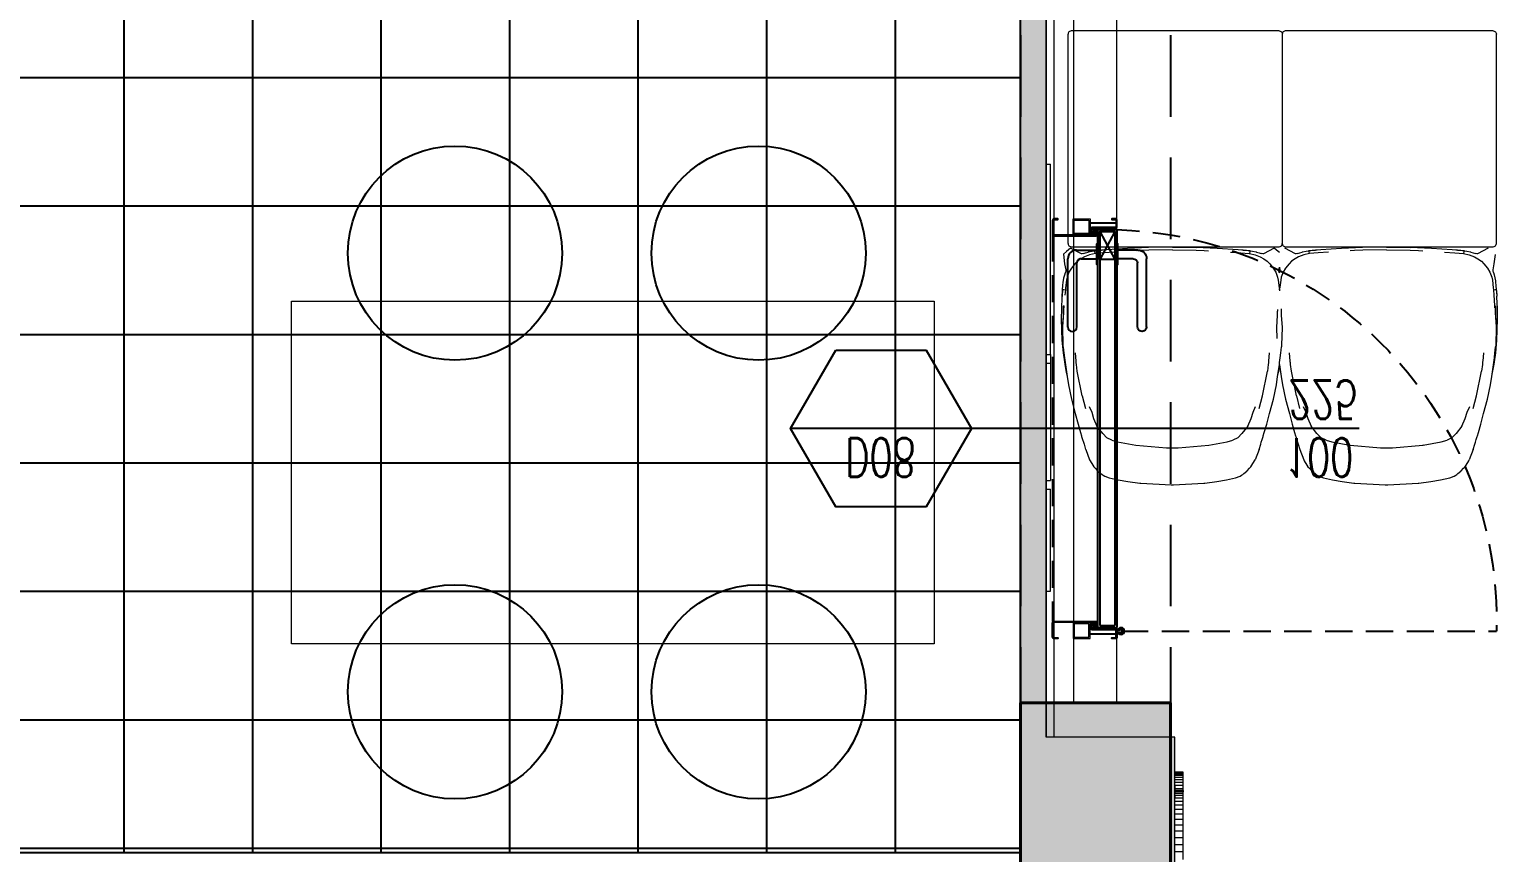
# Model space of a CAD drawing. Header units: millimetres. Extents: x 567392 to 582402, y 4512800 to 4518063.
# Drawn here: x 568558.5 to 568901.2, y 4513871.5 to 4514063.8 of the extents above; entities that cross this region are included whole.
import ezdxf
from ezdxf.enums import TextEntityAlignment as Align

# ---------------------------------------------------------------- set-up
doc = ezdxf.new("R2010")
doc.units = ezdxf.units.MM
doc.linetypes.add('DASHED2', pattern=[9.525, 6.35, -3.175])
for name, color, linetype, lineweight in [('1A_GOR_04', 163, 'Continuous', 9), ('A-olcu', 40, 'Continuous', 5), ('A-STEEL', 1, 'Continuous', 20), ('A-STRC-01', 2, 'Continuous', 40), ('a_8', 8, 'Continuous', 0), ('a_tefris', 1, 'Continuous', 0)]:
    doc.layers.add(name, color=color, linetype=linetype, lineweight=lineweight)
for name, color, linetype in [('A-DOGRAMA', 2, 'Continuous'), ('A-DOGRAMA-GOR', 1, 'Continuous'), ('A-ETİKET-KAPI', 1, 'Continuous'), ('A-INCE', 252, 'Continuous'), ('a_door_d', 1, 'DASHED2'), ('a_furn', 1, 'Continuous'), ('a_hatch_p1', 1, 'Continuous'), ('a_p1_d', 1, 'DASHED2'), ('P-KASASAC', 2, 'Continuous'), ('seramik', 251, 'Continuous')]:
    doc.layers.add(name, color=color, linetype=linetype)
doc.styles.add('RomanS', font='romans.shx', dxfattribs={"width": 0.6, "height": 16})
doc.linetypes.add('BATTING', pattern='A,0.00254,-2.54,[134,ltypeshp.shx,S=2.54,R=0,X=-2.54,Y=0],-5.08,[134,ltypeshp.shx,S=2.54,R=180,X=2.54,Y=0],-2.54', length=10.16254)

# ---------------------------------------------------------------- blocks, each defined once
blk = doc.blocks.new('A$C4A613EE6')
h = blk.add_hatch(color=256)
h.dxf.hatch_style = 1
h.paths.add_polyline_path([(2860, -4210), (12300, -4210), (12300, -3850), (12000, -3850), (12000, -3950), (7000, -3950), (7000, -3850), (6180, -3850), (6180, -4150), (2860, -4150)])
for p, q in [((4531.4, -3106.3), (4531.7, -3104.4)), ((4531.4, -3106.3), (4531.4, -3591.8)), ((4531.7, -3104.4), (4532.4, -3102.7)), ((4532.4, -3102.7), (4533.5, -3101.2)), ((4533.5, -3101.2), (4535, -3100.1)), ((4535, -3100.1), (4536.8, -3099.4)), ((4536.8, -3099.4), (4538.6, -3099.2)), ((5028, -3099.2), (4538.6, -3099.2)), ((5029.8, -3099.4), (5028, -3099.2)), ((5031.6, -3100.1), (5029.8, -3099.4)), ((5033.1, -3101.2), (5031.6, -3100.1)), ((5034.2, -3102.7), (5033.1, -3101.2)), ((5034.9, -3104.4), (5034.2, -3102.7)), ((5035.2, -3106.3), (5034.9, -3104.4)), ((5035.2, -3591.8), (5035.2, -3106.3)), ((5038.7, -3118), (5051.9, -3143.2)), ((5075.4, -3104.3), (5053.1, -3101.5)), ((5089.4, -3106.9), (5075.4, -3104.3)), ((5085, -3120), (5094.9, -3114.3)), ((5091.4, -3106.8), (5089.4, -3106.9)), ((5095.2, -3106), (5091.4, -3106.8)), ((5094.9, -3114.3), (5106.1, -3110.1)), ((5095.2, -3106), (5100.7, -3104.5)), ((5100.7, -3104.5), (5107.6, -3102.5)), ((5106.1, -3110.1), (5113, -3108.6)), ((5107.6, -3102.5), (5107.7, -3102.5)), ((5107.7, -3102.5), (5114.6, -3101.3)), ((5113, -3108.6), (5130.9, -3106.4)), ((5114.6, -3101.3), (5116.8, -3101.1)), ((5116.8, -3101.1), (5127.7, -3100.1)), ((5127.7, -3100.1), (5134.2, -3099.5)), ((5130.9, -3106.4), (5135.9, -3105.9)), ((5134.2, -3099.5), (5139.2, -3099.1)), ((5134.3, -3099.5), (5149.4, -3098.2)), ((5135.3, -3101.3), (5134.3, -3099.5)), ((5135.9, -3105.9), (5135.3, -3101.3)), ((5135.9, -3105.9), (5148.4, -3104.8)), ((5139.2, -3099.1), (5149.4, -3098.2)), ((5148.4, -3104.8), (5172.8, -3103.5)), ((5149.4, -3098.2), (5150.3, -3098.2)), ((5153, -3097.9), (5150.3, -3098.2)), ((5179.6, -3096.6), (5153, -3097.9)), ((5172.8, -3103.5), (5173.9, -3101.6)), ((5173.5, -3103.4), (5173.8, -3103.4)), ((5173.8, -3103.4), (5177.7, -3103.4)), ((5189.3, -3101.3), (5173.9, -3101.6)), ((5173.9, -3101.6), (5195, -3101.3)), ((5204.3, -3096.3), (5179.6, -3096.6)), ((5210.5, -3099.7), (5189.3, -3101.3)), ((5195, -3101.3), (5224.2, -3099.7)), ((5253.5, -3098), (5204.3, -3096.3)), ((5210.5, -3099.7), (5224.2, -3099.7)), ((5224.2, -3099.7), (5265.4, -3100.8)), ((5282.9, -3100.8), (5253.5, -3098)), ((5265.4, -3100.8), (5269.2, -3101.2)), ((5276.7, -3101.9), (5269.2, -3101.2)), ((5282.7, -3102.5), (5276.7, -3101.9)), ((5294.7, -3103.9), (5282.7, -3102.5)), ((5309.8, -3104.7), (5282.9, -3100.8)), ((5305.7, -3105.2), (5294.7, -3103.9)), ((5311.3, -3105.9), (5305.7, -3105.2)), ((5329, -3108), (5309.8, -3104.7)), ((5338.3, -3110), (5311.3, -3105.9)), ((5338.3, -3110), (5329, -3108)), ((5357.6, -3112.9), (5338.3, -3110)), ((5390.9, -3119.8), (5357.6, -3112.9)), ((5049.6, -3153.2), (5051.1, -3148.2)), ((5051.8, -3144.8), (5051.1, -3148.2)), ((5051.9, -3143.2), (5051.8, -3144.8)), ((5053.9, -3162.4), (5058.6, -3150.5)), ((5058.6, -3150.5), (5063.3, -3142.2)), ((5063.3, -3142.2), (5069.2, -3134.2)), ((5069.2, -3134.2), (5074.8, -3128.2)), ((5074.8, -3128.2), (5085, -3120)), ((5283.1, -3129.3), (5302.4, -3131)), ((5302.4, -3131), (5304.3, -3131.2)), ((5304.3, -3131.2), (5306.5, -3131.4)), ((5306.5, -3131.4), (5310, -3131.8)), ((5310, -3131.8), (5325.7, -3133.7)), ((5383.5, -3145.3), (5325.7, -3133.7)), ((5413.1, -3153), (5383.5, -3145.3)), ((5424.9, -3129.1), (5390.9, -3119.8)), ((5449.2, -3135.5), (5424.9, -3129.1)), ((5469, -3141.1), (5449.2, -3135.5)), ((5476.7, -3143.3), (5469, -3141.1)), ((5478, -3143.7), (5476.7, -3143.3)), ((5485.5, -3146.2), (5478, -3143.7)), ((5491.5, -3148.2), (5485.5, -3146.2)), ((5496, -3149.5), (5491.5, -3148.2)), ((5508.4, -3153.2), (5496, -3149.5)), ((5045, -3173.8), (5043.5, -3190.3)), ((5043.5, -3190.3), (5044.4, -3178.6)), ((5044.4, -3178.6), (5044.7, -3173.6)), ((5044.7, -3173.6), (5045.8, -3168.4)), ((5045, -3173.8), (5046.6, -3175)), ((5045.8, -3168.4), (5047.4, -3159.7)), ((5046.6, -3175), (5050.9, -3175.8)), ((5047.4, -3159.7), (5047.6, -3159.1)), ((5047.6, -3159.1), (5049.6, -3153.2)), ((5049.2, -3196.1), (5050.9, -3176)), ((5050.9, -3175.8), (5053.9, -3162.4)), ((5050.9, -3176), (5050.9, -3175.8)), ((5421.6, -3167.4), (5408.2, -3161.5)), ((5436.3, -3171.9), (5421.6, -3167.4)), ((5436.4, -3171.9), (5436.3, -3171.9)), ((5453.9, -3179.7), (5436.4, -3171.9)), ((5453.9, -3179.7), (5471.4, -3193.2)), ((5509, -3153.4), (5508.4, -3153.2)), ((5509, -3153.4), (5532.6, -3162.5)), ((5535.5, -3163.7), (5532.6, -3162.5)), ((5545.3, -3169.8), (5535.5, -3163.7)), ((5549, -3172.3), (5545.3, -3169.8)), ((5552.6, -3175.6), (5549, -3172.3)), ((5558.5, -3181), (5552.6, -3175.6)), ((5559.4, -3181.8), (5558.5, -3181)), ((5564.9, -3188.8), (5559.4, -3181.8)), ((5042.4, -3202.4), (5039.3, -3250.7)), ((5043.2, -3193.6), (5042.4, -3202.4)), ((5043.5, -3190.3), (5043.2, -3193.6)), ((5047.8, -3220), (5049.2, -3196.1)), ((5471.4, -3193.2), (5481.2, -3202.9)), ((5481.2, -3202.9), (5487.1, -3214.4)), ((5491, -3228), (5487.1, -3214.4)), ((5566.9, -3191.4), (5564.9, -3188.8)), ((5568.6, -3194), (5566.9, -3191.4)), ((5570.8, -3197.7), (5568.6, -3194)), ((5574.9, -3208.2), (5570.8, -3197.7)), ((5579.2, -3229.4), (5574.9, -3208.2)), ((5039.3, -3250.7), (5037.2, -3299.8)), ((5498.7, -3270.4), (5491, -3228)), ((5583.6, -3251.8), (5579.2, -3229.4)), ((5587.3, -3279.8), (5583.6, -3251.8)), ((5043.6, -3300.4), (5044.3, -3281.2)), ((5044.3, -3281.2), (5044.9, -3271.1)), ((5498.7, -3270.4), (5498.8, -3270.5)), ((5504.6, -3342), (5498.8, -3270.5)), ((5587.6, -3282.1), (5587.3, -3279.8)), ((5590.8, -3352.6), (5587.6, -3282.1)), ((5036.4, -3355.6), (5037.2, -3299.8)), ((5042.8, -3355.6), (5043.6, -3300.4)), ((5036.4, -3355.6), (5037.2, -3411.5)), ((5042.8, -3355.6), (5043.6, -3410.9)), ((5504.6, -3369.3), (5504.6, -3342)), ((5590.9, -3355.6), (5590.8, -3352.6)), ((5590.8, -3358.7), (5590.9, -3355.6)), ((5498.8, -3440.8), (5504.6, -3369.3)), ((5587.6, -3429.2), (5590.8, -3358.7)), ((5037.2, -3411.5), (5039.3, -3460.6)), ((5043.6, -3410.9), (5044.3, -3430)), ((5039.3, -3460.6), (5042.4, -3508.8)), ((5044.3, -3430), (5044.9, -3440.1)), ((5491, -3483.3), (5498.7, -3440.9)), ((5498.8, -3440.8), (5498.7, -3440.9)), ((5579.2, -3481.8), (5583.6, -3459.4)), ((5583.6, -3459.4), (5587.3, -3431.5)), ((5587.3, -3431.5), (5587.6, -3429.2)), ((5047.8, -3491.2), (5049.2, -3515.1)), ((5487.1, -3496.8), (5491, -3483.3)), ((5574.9, -3503), (5579.2, -3481.8)), ((5042.4, -3508.8), (5043.2, -3517.7)), ((5043.2, -3517.7), (5043.5, -3521)), ((5044.4, -3532.6), (5043.5, -3521)), ((5043.5, -3521), (5045, -3537.5)), ((5049.2, -3515.1), (5050.9, -3535.3)), ((5471.4, -3518.1), (5453.9, -3531.6)), ((5481.2, -3508.4), (5471.4, -3518.1)), ((5487.1, -3496.8), (5481.2, -3508.4)), ((5558.5, -3530.3), (5559.4, -3529.5)), ((5559.4, -3529.5), (5564.9, -3522.4)), ((5564.9, -3522.4), (5566.9, -3519.8)), ((5566.9, -3519.8), (5568.6, -3517.2)), ((5568.6, -3517.2), (5570.8, -3513.6)), ((5570.8, -3513.6), (5574.9, -3503)), ((5044.7, -3537.7), (5044.4, -3532.6)), ((5045.8, -3542.9), (5044.7, -3537.7)), ((5046.6, -3536.2), (5045, -3537.5)), ((5047.4, -3551.6), (5045.8, -3542.9)), ((5050.9, -3535.4), (5046.6, -3536.2)), ((5047.6, -3552.2), (5047.4, -3551.6)), ((5049.6, -3558.1), (5047.6, -3552.2)), ((5051.1, -3563), (5049.6, -3558.1)), ((5050.9, -3535.3), (5053.9, -3548.8)), ((5051.1, -3563), (5051.8, -3566.4)), ((5053.9, -3548.8), (5058.6, -3560.7)), ((5058.6, -3560.7), (5063.3, -3569)), ((5383.5, -3565.9), (5413.1, -3558.3)), ((5408.2, -3549.8), (5421.6, -3543.9)), ((5421.6, -3543.9), (5436.3, -3539.3)), ((5436.3, -3539.3), (5436.4, -3539.3)), ((5436.4, -3539.3), (5453.9, -3531.6)), ((5485.5, -3565.1), (5491.5, -3563.1)), ((5491.5, -3563.1), (5496, -3561.8)), ((5496, -3561.8), (5508.4, -3558.1)), ((5508.4, -3558.1), (5509, -3557.8)), ((5509, -3557.8), (5532.6, -3548.7)), ((5532.6, -3548.7), (5535.5, -3547.6)), ((5535.5, -3547.6), (5545.3, -3541.4)), ((5545.3, -3541.4), (5549, -3539)), ((5549, -3539), (5552.6, -3535.7)), ((5552.6, -3535.7), (5558.5, -3530.3)), ((4531.4, -3591.8), (4531.7, -3593.7)), ((4531.7, -3593.7), (4532.4, -3595.4)), ((4532.4, -3595.4), (4533.5, -3596.9)), ((4533.5, -3596.9), (4535, -3598)), ((4535, -3598), (4536.8, -3598.7)), ((5029.8, -3598.7), (5031.6, -3598)), ((5031.6, -3598), (5033.1, -3596.9)), ((5033.1, -3596.9), (5034.2, -3595.4)), ((5034.2, -3595.4), (5034.9, -3593.7)), ((5034.9, -3593.7), (5035.2, -3591.8)), ((5051.9, -3568), (5038.7, -3593.2)), ((5051.8, -3566.4), (5051.9, -3568)), ((5063.3, -3569), (5069.2, -3577.1)), ((5069.2, -3577.1), (5074.8, -3583)), ((5074.8, -3583), (5085, -3591.3)), ((5085, -3591.3), (5094.9, -3596.9)), ((5094.9, -3596.9), (5106.1, -3601.1)), ((5302.4, -3580.2), (5283.1, -3581.9)), ((5304.3, -3580.1), (5302.4, -3580.2)), ((5306.5, -3579.8), (5304.3, -3580.1)), ((5310, -3579.4), (5306.5, -3579.8)), ((5325.7, -3577.5), (5310, -3579.4)), ((5383.5, -3565.9), (5325.7, -3577.5)), ((5357.6, -3598.3), (5390.9, -3591.4)), ((5390.9, -3591.4), (5424.9, -3582.1)), ((5424.9, -3582.1), (5449.2, -3575.7)), ((5449.2, -3575.7), (5469, -3570.1)), ((5469, -3570.1), (5476.7, -3568)), ((5476.7, -3568), (5478, -3567.5)), ((5478, -3567.5), (5485.5, -3565.1)), ((4531.4, -3606.1), (4531.7, -3604.2)), ((4531.4, -3606.1), (4531.4, -4091.6)), ((4531.7, -3604.2), (4532.4, -3602.5)), ((4532.4, -3602.5), (4533.5, -3601)), ((4533.5, -3601), (4535, -3599.9)), ((4535, -3599.9), (4536.8, -3599.2)), ((4536.8, -3598.7), (4538.6, -3599)), ((4536.8, -3599.2), (4538.6, -3599)), ((4538.6, -3599), (5028, -3599)), ((5028, -3599), (5029.8, -3598.7)), ((5029.8, -3599.2), (5028, -3599)), ((5031.6, -3599.9), (5029.8, -3599.2)), ((5033.1, -3601), (5031.6, -3599.9)), ((5034.2, -3602.5), (5033.1, -3601)), ((5034.9, -3604.2), (5034.2, -3602.5)), ((5035.2, -3606.1), (5034.9, -3604.2)), ((5035.2, -4091.6), (5035.2, -3606.1)), ((5046, -3608.4), (5038.7, -3617.7)), ((5038.7, -3617.7), (5051.9, -3643)), ((5048.8, -3605.4), (5046, -3608.4)), ((5069.2, -3634), (5074.8, -3628)), ((5074.8, -3628), (5085, -3619.8)), ((5083, -3605.5), (5082.7, -3605.5)), ((5083, -3605.5), (5089.4, -3604.3)), ((5089.4, -3606.7), (5083, -3605.5)), ((5085, -3619.8), (5094.9, -3614.1)), ((5089.4, -3604.3), (5091.4, -3604.4)), ((5091.4, -3606.6), (5089.4, -3606.7)), ((5091.4, -3604.4), (5095.2, -3605.3)), ((5095.2, -3605.8), (5091.4, -3606.6)), ((5094.9, -3614.1), (5106.1, -3609.9)), ((5096.2, -3605.5), (5095.2, -3605.3)), ((5095.2, -3605.8), (5096.2, -3605.5)), ((5096.2, -3605.5), (5096.4, -3605.5)), ((5106.1, -3601.1), (5113, -3602.6)), ((5106.1, -3609.9), (5113, -3608.4)), ((5113, -3602.6), (5129.6, -3604.7)), ((5113, -3608.4), (5130.9, -3606.2)), ((5129.6, -3604.7), (5130.9, -3604.9)), ((5135.8, -3605.3), (5130.9, -3604.9)), ((5130.9, -3606.2), (5135.9, -3605.7)), ((5135.9, -3605.7), (5135.8, -3605.3)), ((5135.9, -3605.7), (5138.2, -3605.5)), ((5179.9, -3601.3), (5185.6, -3601.2)), ((5181.7, -3609.8), (5185.7, -3609.8)), ((5185.6, -3601.2), (5195, -3601.1)), ((5193.7, -3610), (5185.7, -3609.8)), ((5195, -3610), (5193.7, -3610)), ((5195, -3601.1), (5224.2, -3599.5)), ((5224.2, -3611.5), (5195, -3610)), ((5222, -3599.5), (5224.2, -3599.5)), ((5224.2, -3611.5), (5222.7, -3611.5)), ((5224.2, -3599.5), (5265.4, -3600.6)), ((5249.8, -3610.8), (5224.2, -3611.5)), ((5265.4, -3600.6), (5269.2, -3601)), ((5276.7, -3601.7), (5269.2, -3601)), ((5282.7, -3602.3), (5276.7, -3601.7)), ((5294.7, -3603.7), (5282.7, -3602.3)), ((5283.1, -3629.1), (5302.4, -3630.8)), ((5305.7, -3605), (5294.7, -3603.7)), ((5302.4, -3630.8), (5304.3, -3631)), ((5304.3, -3631), (5306.5, -3631.2)), ((5310.1, -3605.5), (5305.7, -3605)), ((5306.5, -3631.2), (5310, -3631.6)), ((5310, -3631.6), (5325.7, -3633.5)), ((5311.3, -3605.7), (5310.1, -3605.5)), ((5310.1, -3605.5), (5310.5, -3605.5)), ((5310.5, -3605.5), (5311.3, -3605.4)), ((5311.3, -3605.4), (5338.2, -3601.3)), ((5338.3, -3609.8), (5311.3, -3605.7)), ((5315.7, -3605.5), (5315.4, -3605.5)), ((5315.7, -3605.5), (5329, -3603.2)), ((5329, -3607.8), (5315.7, -3605.5)), ((5329, -3603.2), (5338.2, -3601.3)), ((5338.3, -3609.8), (5329, -3607.8)), ((5338.2, -3601.3), (5357.6, -3598.3)), ((5357.6, -3612.7), (5338.3, -3609.8)), ((5390.9, -3619.6), (5357.6, -3612.7)), ((5424.9, -3628.9), (5390.9, -3619.6)), ((5449.2, -3635.3), (5424.9, -3628.9)), ((5045.8, -3668.2), (5047.4, -3659.5)), ((5047.4, -3659.5), (5047.6, -3658.9)), ((5047.6, -3658.9), (5049.6, -3653)), ((5049.6, -3653), (5051.1, -3648)), ((5050.9, -3675.6), (5053.9, -3662.2)), ((5051.8, -3644.6), (5051.1, -3648)), ((5051.9, -3643), (5051.8, -3644.6)), ((5053.9, -3662.2), (5058.6, -3650.3)), ((5058.6, -3650.3), (5063.3, -3642)), ((5063.3, -3642), (5069.2, -3634)), ((5383.5, -3645.1), (5325.7, -3633.5)), ((5413.1, -3652.8), (5383.5, -3645.1)), ((5421.6, -3667.2), (5408.2, -3661.3)), ((5469, -3640.9), (5449.2, -3635.3)), ((5476.7, -3643.1), (5469, -3640.9)), ((5478, -3643.5), (5476.7, -3643.1)), ((5485.5, -3646), (5478, -3643.5)), ((5491.5, -3648), (5485.5, -3646)), ((5496, -3649.3), (5491.5, -3648)), ((5508.4, -3653), (5496, -3649.3)), ((5509, -3653.2), (5508.4, -3653)), ((5509, -3653.2), (5532.6, -3662.3)), ((5535.5, -3663.5), (5532.6, -3662.3)), ((5545.3, -3669.6), (5535.5, -3663.5)), ((5043.2, -3693.4), (5042.4, -3702.2)), ((5043.5, -3690.1), (5043.2, -3693.4)), ((5045, -3673.6), (5043.5, -3690.1)), ((5043.5, -3690.1), (5044.4, -3678.4)), ((5044.4, -3678.4), (5044.7, -3673.4)), ((5044.7, -3673.4), (5045.8, -3668.2)), ((5045, -3673.6), (5046.6, -3674.8)), ((5046.6, -3674.8), (5050.9, -3675.6)), ((5047.8, -3719.8), (5049.2, -3695.9)), ((5049.2, -3695.9), (5050.9, -3675.8)), ((5050.9, -3675.8), (5050.9, -3675.6)), ((5436.3, -3671.7), (5421.6, -3667.2)), ((5436.4, -3671.7), (5436.3, -3671.7)), ((5453.9, -3679.5), (5436.4, -3671.7)), ((5453.9, -3679.5), (5471.4, -3693)), ((5471.4, -3693), (5481.2, -3702.7)), ((5549, -3672.1), (5545.3, -3669.6)), ((5552.6, -3675.4), (5549, -3672.1)), ((5558.5, -3680.8), (5552.6, -3675.4)), ((5559.4, -3681.6), (5558.5, -3680.8)), ((5564.9, -3688.6), (5559.4, -3681.6)), ((5566.9, -3691.2), (5564.9, -3688.6)), ((5568.6, -3693.8), (5566.9, -3691.2)), ((5570.8, -3697.5), (5568.6, -3693.8)), ((5574.9, -3708), (5570.8, -3697.5)), ((5042.4, -3702.2), (5039.3, -3750.5)), ((5481.2, -3702.7), (5487.1, -3714.2)), ((5491, -3727.8), (5487.1, -3714.2)), ((5498.7, -3770.2), (5491, -3727.8)), ((5579.2, -3729.2), (5574.9, -3708)), ((5583.6, -3751.6), (5579.2, -3729.2)), ((5039.3, -3750.5), (5037.2, -3799.6)), ((5587.3, -3779.6), (5583.6, -3751.6)), ((5036.4, -3855.4), (5037.2, -3799.6)), ((5042.8, -3855.4), (5043.6, -3800.2)), ((5043.6, -3800.2), (5044.3, -3781)), ((5044.3, -3781), (5044.9, -3770.9)), ((5498.7, -3770.2), (5498.8, -3770.3)), ((5504.6, -3841.8), (5498.8, -3770.3)), ((5587.6, -3781.9), (5587.3, -3779.6)), ((5590.8, -3852.4), (5587.6, -3781.9)), ((6261.7, -3830), (6261.7, -3850)), ((6261.7, -3830), (6262.4, -3830)), ((6262.4, -3830), (6262.4, -3850)), ((6263.2, -3830), (6262.4, -3830)), ((6263.2, -3830), (6263.2, -3850)), ((6264, -3830), (6263.2, -3830)), ((6264, -3830), (6264, -3850)), ((6266.6, -3830), (6264, -3830)), ((6266.6, -3830), (6266.6, -3850)), ((6270.2, -3830), (6266.6, -3830)), ((6270.2, -3830), (6270.2, -3850)), ((6274.6, -3830), (6270.2, -3830)), ((6274.6, -3830), (6274.6, -3850)), ((6280, -3830), (6274.6, -3830)), ((6280, -3830), (6280, -3850)), ((6286.3, -3830), (6280, -3830)), ((6286.3, -3830), (6286.3, -3850)), ((6293.4, -3830), (6286.3, -3830)), ((6293.4, -3830), (6293.4, -3850)), ((6301.3, -3830), (6293.4, -3830)), ((6304.8, -3830), (6301.3, -3830)), ((6301.3, -3830), (6301.3, -3850)), ((6304.8, -3830), (6304.8, -3850)), ((6304.8, -3830), (6305.8, -3830)), ((6305.8, -3830), (6305.8, -3850)), ((6305.8, -3830), (6308.1, -3830)), ((6308.1, -3830), (6308.1, -3850)), ((6311.7, -3830), (6308.1, -3830)), ((6311.7, -3830), (6311.7, -3850)), ((6316.7, -3830), (6311.7, -3830)), ((6322.9, -3830), (6316.7, -3830)), ((6316.7, -3830), (6316.7, -3850)), ((6322.9, -3830), (6322.9, -3850)), ((6330.5, -3830), (6322.9, -3830)), ((6330.5, -3830), (6330.5, -3850)), ((6339.3, -3830), (6330.5, -3830)), ((6339.3, -3830), (6339.3, -3850)), ((6349.2, -3830), (6339.3, -3830)), ((6349.2, -3830), (6349.2, -3850)), ((6360.4, -3830), (6349.2, -3830)), ((6360.4, -3830), (6360.4, -3850)), ((6372.6, -3830), (6360.4, -3830)), ((6372.6, -3830), (6372.6, -3850)), ((6385.9, -3830), (6372.6, -3830)), ((6385.9, -3830), (6385.9, -3850)), ((6400.2, -3830), (6385.9, -3830)), ((6400.2, -3830), (6400.2, -3850)), ((6415.4, -3830), (6400.2, -3830)), ((6415.4, -3830), (6415.4, -3850)), ((6431.5, -3830), (6415.4, -3830)), ((6431.5, -3830), (6431.5, -3850)), ((6448.4, -3830), (6431.5, -3830)), ((6448.4, -3830), (6448.4, -3850)), ((6466, -3830), (6448.4, -3830)), ((5036.4, -3855.4), (5037.2, -3911.3)), ((5042.8, -3855.4), (5043.6, -3910.7)), ((5498.8, -3940.6), (5504.6, -3869.1)), ((5504.6, -3869.1), (5504.6, -3841.8)), ((5587.6, -3929), (5590.8, -3858.5)), ((5590.9, -3855.4), (5590.8, -3852.4)), ((5590.8, -3858.5), (5590.9, -3855.4)), ((6180, -3850), (6180, -4132)), ((6261.7, -3850), (6180, -3850)), ((6261.7, -3850), (6262.4, -3850)), ((6262.4, -3850), (6263.2, -3850)), ((6263.2, -3850), (6264, -3850)), ((6266.6, -3850), (6264, -3850)), ((6270.2, -3850), (6266.6, -3850)), ((6274.6, -3850), (6270.2, -3850)), ((6280, -3850), (6274.6, -3850)), ((6286.3, -3850), (6280, -3850)), ((6293.4, -3850), (6286.3, -3850)), ((6293.4, -3850), (6301.3, -3850)), ((6301.3, -3850), (6304.8, -3850)), ((6304.8, -3850), (6305.8, -3850)), ((6308.1, -3850), (6305.8, -3850)), ((6308.1, -3850), (6311.7, -3850)), ((6316.7, -3850), (6311.7, -3850)), ((6316.7, -3850), (6322.9, -3850)), ((6330.5, -3850), (6322.9, -3850)), ((6339.3, -3850), (6330.5, -3850)), ((6349.2, -3850), (6339.3, -3850)), ((6360.4, -3850), (6349.2, -3850)), ((6372.6, -3850), (6360.4, -3850)), ((6385.9, -3850), (6372.6, -3850)), ((6400.2, -3850), (6385.9, -3850)), ((6415.4, -3850), (6400.2, -3850)), ((6431.5, -3850), (6415.4, -3850)), ((6448.4, -3850), (6431.5, -3850)), ((6466, -3850), (6448.4, -3850)), ((5037.2, -3911.3), (5039.3, -3960.4)), ((5043.6, -3910.7), (5044.3, -3929.8)), ((5044.3, -3929.8), (5044.9, -3939.9)), ((5491, -3983.1), (5498.7, -3940.7)), ((5498.8, -3940.6), (5498.7, -3940.7)), ((5583.6, -3959.2), (5587.3, -3931.3)), ((5587.3, -3931.3), (5587.6, -3929)), ((5039.3, -3960.4), (5042.4, -4008.6)), ((5579.2, -3981.6), (5583.6, -3959.2)), ((5042.4, -4008.6), (5043.2, -4017.5)), ((5047.8, -3991), (5049.2, -4014.9)), ((5481.2, -4008.2), (5471.4, -4017.9)), ((5487.1, -3996.6), (5481.2, -4008.2)), ((5487.1, -3996.6), (5491, -3983.1)), ((5570.8, -4013.4), (5574.9, -4002.8)), ((5574.9, -4002.8), (5579.2, -3981.6)), ((5043.2, -4017.5), (5043.5, -4020.8)), ((5044.4, -4032.4), (5043.5, -4020.8)), ((5043.5, -4020.8), (5045, -4037.3)), ((5044.7, -4037.5), (5044.4, -4032.4)), ((5045.8, -4042.7), (5044.7, -4037.5)), ((5046.6, -4036), (5045, -4037.3)), ((5047.4, -4051.4), (5045.8, -4042.7)), ((5050.9, -4035.2), (5046.6, -4036)), ((5049.2, -4014.9), (5050.9, -4035.1)), ((5050.9, -4035.1), (5053.9, -4048.6)), ((5421.6, -4043.7), (5436.3, -4039.1)), ((5436.3, -4039.1), (5436.4, -4039.1)), ((5436.4, -4039.1), (5453.9, -4031.4)), ((5471.4, -4017.9), (5453.9, -4031.4)), ((5535.5, -4047.4), (5545.3, -4041.2)), ((5545.3, -4041.2), (5549, -4038.8)), ((5549, -4038.8), (5552.6, -4035.5)), ((5552.6, -4035.5), (5558.5, -4030.1)), ((5558.5, -4030.1), (5559.4, -4029.3)), ((5559.4, -4029.3), (5564.9, -4022.2)), ((5564.9, -4022.2), (5566.9, -4019.6)), ((5566.9, -4019.6), (5568.6, -4017)), ((5568.6, -4017), (5570.8, -4013.4)), ((5051.9, -4067.8), (5038.7, -4093.2)), ((5047.6, -4052), (5047.4, -4051.4)), ((5049.6, -4057.9), (5047.6, -4052)), ((5051.1, -4062.8), (5049.6, -4057.9)), ((5051.1, -4062.8), (5051.8, -4066.2)), ((5051.8, -4066.2), (5051.9, -4067.8)), ((5053.9, -4048.6), (5058.6, -4060.5)), ((5058.6, -4060.5), (5063.3, -4068.8)), ((5063.3, -4068.8), (5069.2, -4076.9)), ((5069.2, -4076.9), (5074.8, -4082.8)), ((5325.7, -4077.3), (5310, -4079.2)), ((5383.5, -4065.7), (5325.7, -4077.3)), ((5383.5, -4065.7), (5413.1, -4058.1)), ((5408.2, -4049.6), (5421.6, -4043.7)), ((5424.9, -4081.9), (5449.2, -4075.5)), ((5449.2, -4075.5), (5469, -4069.9)), ((5469, -4069.9), (5476.7, -4067.8)), ((5476.7, -4067.8), (5478, -4067.3)), ((5478, -4067.3), (5485.5, -4064.9)), ((5485.5, -4064.9), (5491.5, -4062.9)), ((5491.5, -4062.9), (5496, -4061.6)), ((5496, -4061.6), (5508.4, -4057.9)), ((5508.4, -4057.9), (5509, -4057.6)), ((5509, -4057.6), (5532.6, -4048.5)), ((5532.6, -4048.5), (5535.5, -4047.4)), ((4531.4, -4091.6), (4531.7, -4093.5)), ((4531.7, -4093.5), (4532.4, -4095.2)), ((4532.4, -4095.2), (4533.5, -4096.7)), ((4533.5, -4096.7), (4535, -4097.8)), ((4535, -4097.8), (4536.8, -4098.5)), ((4536.8, -4098.5), (4538.6, -4098.8)), ((5028, -4098.8), (4538.6, -4098.8)), ((5028, -4098.8), (5029.8, -4098.5)), ((5029.8, -4098.5), (5031.6, -4097.8)), ((5031.6, -4097.8), (5033.1, -4096.7)), ((5033.1, -4096.7), (5034.2, -4095.2)), ((5034.2, -4095.2), (5034.9, -4093.5)), ((5034.9, -4093.5), (5035.2, -4091.6)), ((5038.7, -4093.2), (5046, -4102.5)), ((5046, -4102.5), (5052.9, -4109.5)), ((5052.9, -4109.5), (5075.4, -4106.8)), ((5074.8, -4082.8), (5085, -4091.1)), ((5075.4, -4106.8), (5089.4, -4104.1)), ((5085, -4091.1), (5094.9, -4096.7)), ((5089.4, -4104.1), (5091.4, -4104.2)), ((5091.4, -4104.2), (5095.2, -4105.1)), ((5094.9, -4096.7), (5106.1, -4100.9)), ((5100.7, -4106.5), (5095.2, -4105.1)), ((5107.6, -4108.5), (5100.7, -4106.5)), ((5106.1, -4100.9), (5113, -4102.4)), ((5107.7, -4108.6), (5107.6, -4108.5)), ((5114.6, -4109.7), (5107.7, -4108.6)), ((5113, -4102.4), (5130.9, -4104.7)), ((5116.8, -4109.9), (5114.6, -4109.7)), ((5127.7, -4110.9), (5116.8, -4109.9)), ((5134.2, -4111.6), (5127.7, -4110.9)), ((5130.9, -4104.7), (5135.9, -4105.1)), ((5139.2, -4112), (5134.2, -4111.6)), ((5134.3, -4111.5), (5135.3, -4109.8)), ((5134.3, -4111.5), (5150.3, -4112.9)), ((5135.3, -4109.8), (5135.9, -4105.1)), ((5135.9, -4105.1), (5148.4, -4106.2)), ((5150.3, -4112.9), (5139.2, -4112)), ((5172.8, -4107.6), (5173.9, -4109.5)), ((5173.8, -4107.6), (5173.5, -4107.6)), ((5177.7, -4107.7), (5173.8, -4107.6)), ((5195, -4109.8), (5173.9, -4109.5)), ((5173.9, -4109.5), (5189.3, -4109.8)), ((5189.3, -4109.8), (5210.5, -4111.3)), ((5224.2, -4111.3), (5195, -4109.8)), ((5224.2, -4111.3), (5210.5, -4111.3)), ((5265.4, -4110.2), (5224.2, -4111.3)), ((5253.5, -4113.1), (5282.9, -4110.2)), ((5269.2, -4109.9), (5265.4, -4110.2)), ((5269.2, -4109.9), (5276.7, -4109.2)), ((5276.7, -4109.2), (5282.7, -4108.5)), ((5282.7, -4108.5), (5294.7, -4107.2)), ((5282.9, -4110.2), (5309.8, -4106.3)), ((5302.4, -4080), (5283.1, -4081.7)), ((5294.7, -4107.2), (5305.7, -4105.9)), ((5304.3, -4079.9), (5302.4, -4080)), ((5306.5, -4079.6), (5304.3, -4079.9)), ((5305.7, -4105.9), (5311.3, -4105.2)), ((5310, -4079.2), (5306.5, -4079.6)), ((5309.8, -4106.3), (5329, -4103)), ((5311.3, -4105.2), (5338.2, -4101.1)), ((5329, -4103), (5338.2, -4101.1)), ((5338.2, -4101.1), (5357.6, -4098.1)), ((5357.6, -4098.1), (5390.9, -4091.2)), ((5390.9, -4091.2), (5424.9, -4081.9)), ((2878, -4132), (6180, -4132)), ((4842.4, -4150), (4842.4, -4139.8)), ((5286.5, -4139.8), (4842.4, -4139.8)), ((5150.3, -4112.9), (5153, -4113.1)), ((5153, -4113.1), (5179.6, -4114.5)), ((5179.6, -4114.5), (5204.3, -4114.8)), ((5204.3, -4114.8), (5253.5, -4113.1)), ((5286.5, -4150), (5286.5, -4139.8)), ((5286.5, -4139.8), (5306.8, -4139.8)), ((5306.8, -4150), (5306.8, -4139.8)), ((5306.8, -4139.8), (5580.8, -4139.8)), ((5580.8, -4150), (5580.8, -4139.8)), ((5601.1, -4150), (5601.1, -4139.8)), ((5839.4, -4139.8), (5601.1, -4139.8)), ((5839.4, -4150), (5839.4, -4139.8)), ((6180, -4132), (6180, -4150)), ((4349.4, -4150), (4842.4, -4150)), ((4842.4, -4150), (5286.5, -4150)), ((5286.5, -4150), (5306.8, -4150)), ((5306.8, -4150), (5580.8, -4150)), ((5580.8, -4150), (5601.1, -4150)), ((5601.1, -4150), (5839.4, -4150)), ((5839.4, -4150), (6180, -4150)), ((12300, -4210), (2300, -4210))]:
    blk.add_line(p, q)
blk.add_lwpolyline([(2860, -4210), (12300, -4210), (12300, -3850), (12000, -3850), (12000, -3950), (7000, -3950), (7000, -3850), (6180, -3850), (6180, -4150), (2860, -4150)], close=True)
blk = doc.blocks.new('A$C122C3492')
at = {"layer": 'A-DOGRAMA-GOR'}
for p, q in [((-0.93, -4.93), (-0.93, -0.2)), ((1.07, -3.84), (1.07, -0.2)), ((1.07, -3.84), (1.07, -0.2)), ((16.07, -4.84), (2.07, -4.84)), ((17.01, -4.84), (2.07, -4.84)), ((17.07, -6.93), (1.07, -6.93)), ((17.07, -6.93), (1.07, -6.93))]:
    blk.add_line(p, q, dxfattribs=at)
blk.add_lwpolyline([(-2.44, 0), (2.44, 0), (2.44, -0.2), (-2.44, -0.2)], close=True, dxfattribs=at)
for centre, radius, start, end in [((1.07, -4.93), 2, 180, 270), ((1.07, -4.93), 2, 180, 270), ((2.07, -3.84), 1, 180, 270), ((2.07, -3.84), 1, 180, 270), ((17.01, -5.89), 1.05, 270, 90)]:
    blk.add_arc(centre, radius, start, end, dxfattribs=at)
blk = doc.blocks.new('A$C76DB3788')
at = {"layer": 'A-INCE'}
h = blk.add_hatch(color=256, dxfattribs=at)
h.paths.add_polyline_path([(3.14, -5.95), (3.14, -5.72), (3.14, -5.7, 0.260939), (3.32, -5.56), (3.26, -5.5, -0.289063), (3.14, -5.62), (3.14, -5.28, 0.260939), (3.32, -5.14), (3.26, -5.08, -0.289063), (3.14, -5.2), (3.14, -5.1, -0.38251), (3.32, -4.68), (3.32, -4.5), (2.35, -4.5), (2.35, -4.7, -0.289063), (2.23, -4.58), (2.17, -4.64, 0.260939), (2.35, -4.78), (2.35, -5.2, -0.289063), (2.23, -5.08), (2.17, -5.14, 0.260939), (2.35, -5.28), (2.35, -5.62, -0.289063), (2.23, -5.5), (2.17, -5.56, 0.260939), (2.35, -5.7), (2.35, -5.95)])
h.paths.add_polyline_path([(3.06, -5.88), (3.06, -5.33), (2.43, -5.33), (2.43, -5.88)], flags=16)
blk.add_lwpolyline([(2.35, -5.95), (2.35, -5.7, -0.260939), (2.17, -5.56), (2.23, -5.5, 0.289063), (2.35, -5.62), (2.35, -5.28, -0.260939), (2.17, -5.14), (2.23, -5.08, 0.289063), (2.35, -5.2), (2.35, -4.78, -0.260939), (2.17, -4.64), (2.23, -4.58, 0.289063), (2.35, -4.7), (2.35, -4.5), (3.32, -4.5), (3.32, -4.68, 0.38251), (3.14, -5.1), (3.14, -5.2, 0.289063), (3.26, -5.08), (3.32, -5.14, -0.260939), (3.14, -5.28), (3.14, -5.62, 0.289063), (3.26, -5.5), (3.32, -5.56, -0.260939), (3.14, -5.7), (3.14, -5.72), (3.14, -5.95), (2.35, -5.95)], format="xyb", close=True, dxfattribs=at)
for points in [[(3.06, -5.88), (3.06, -5.33), (2.43, -5.33), (2.43, -5.88), (3.06, -5.88)], [(2.43, -5.88), (2.43, -5.33), (3.06, -5.33), (3.06, -5.88), (2.43, -5.88)]]:
    blk.add_lwpolyline(points, close=True, dxfattribs=at)
at = {"layer": 'A-STEEL'}
for points in [[(3.7, -10.23), (0, -10.23), (0, -6.23), (3.7, -6.23)], [(3.4, -9.93), (0.3, -9.93), (0.3, -6.53), (3.4, -6.53)]]:
    blk.add_lwpolyline(points, close=True, dxfattribs=at)
at = {"layer": 'a_hatch_p1', "linetype": 'BATTING', "ltscale": 2.5}
for q in [(1.03, -6.25), (1.03, -5.89)]:
    blk.add_line((1.03, -0.24), q, dxfattribs=at)
at = {"layer": 'P-KASASAC'}
blk.add_lwpolyline([(2.2, -5.76), (2.2, -0.37, 0.414214), (1.83, 0), (0.37, 0, 0.414214), (0, -0.37), (0, -1.2), (0.15, -1.2), (0.15, -0.37, -0.414214), (0.37, -0.15), (1.83, -0.15, -0.414214), (2.05, -0.37), (2.05, -5.76, 0.420257), (2.41, -6.13), (3.59, -6.13), (3.46, -5.01, -1.08582), (3.85, -4.98), (3.85, -14.63, -0.414214), (3.63, -14.85), (0.37, -14.85, -0.414214), (0.15, -14.63), (0.15, -13.8), (0, -13.8), (0, -14.63, 0.414214), (0.37, -15), (3.63, -15, 0.414214), (4, -14.63), (4, -4.98, 1.079301), (3.31, -5.03), (3.42, -5.98), (2.41, -5.98, -0.424405)], format="xyb", close=True, dxfattribs=at)
blk = doc.blocks.new('*U352')
blk.add_lwpolyline([(0.3518, -0.2031), (0.1173, -0.2031), (0, 0), (0.1173, 0.2031), (0.3518, 0.2031), (0.4691, 0)], close=True)
blk.add_lwpolyline([(-1.0055, 0), (0.4691, 0)])
at = {"style": 'RomanS', "width": 0.7}
for tag, p in [('100', (-0.3553, 0.075)), ('W000', (0.2357, 0.075)), ('500', (-0.3553, -0.075)), ('G000', (0.2377, -0.075))]:
    blk.add_attdef(tag, text='', height=0.1, dxfattribs=at).set_placement(p, align=Align.MIDDLE)
blk = doc.blocks.new('kapi_wc_sabitkasa')
at = {"layer": 'A-DOGRAMA', "extrusion": (0, 0, -1)}
for p, q in [((-90.5, 4.5), (-90.5, 0)), ((2.46, 4.5), (2.46, 0))]:
    blk.add_line(p, q, dxfattribs=at)
at = {"layer": 'A-DOGRAMA'}
for p, q in [((-90.5, 4.5), (2.46, 4.5)), ((-90.5, 0), (2.46, 0))]:
    blk.add_line(p, q, dxfattribs=at)
blk.add_circle((3.28, -0.99), 0.8, dxfattribs=at)
at = {"layer": 'A-INCE'}
for p, q in [((-90, 4), (-83.5, 0.5)), ((-90, 0.5), (-83.5, 4)), ((-90, 4), (1.96, 4)), ((-90, 0.5), (1.96, 0.5))]:
    blk.add_line(p, q, dxfattribs=at)
at = {"layer": 'A-INCE', "extrusion": (0, 0, -1)}
blk.add_line((1.96, 4), (1.96, 0.5), dxfattribs=at)
at = {"layer": 'A-INCE'}
blk.add_lwpolyline([(-83.5, 0.5), (-83.5, 4), (-90, 4), (-90, 0.5), (-83.5, 0.5)], dxfattribs=at)
blk.add_circle((3.28, -0.99), 0.4, dxfattribs=at)
at = {"layer": 'a_door_d'}
blk.add_line((-89.37, 15), (1.06, 15), dxfattribs=at)
blk.add_lwpolyline([(3.28, -0.99), (3.28, -88.61)], dxfattribs=at)
blk.add_arc((0.86, 2.72), 91.36, 181.0268, 271.5178, dxfattribs=at)
at = {"layer": 'A-DOGRAMA', "xscale": -0.9999999999999998, "rotation": 180}
blk.add_blockref('A$C76DB3788', (-93, 0), dxfattribs=at)
at = {"layer": 'A-DOGRAMA', "rotation": 180}
blk.add_blockref('A$C76DB3788', (5, 0), dxfattribs=at)
at = {"layer": 'A-ETİKET-KAPI', "color": 251}
ref = blk.add_blockref('*U352', (-44.02, 33.96), dxfattribs=dict(at, xscale=-90, yscale=90, zscale=90.00000000000001, rotation=270))
ref.add_attrib('W000', 'D08', dxfattribs={"layer": '0', "height": 9, "rotation": 270, "style": 'RomanS', "width": 0.7}).set_placement((-37.27, 55.17), align=Align.MIDDLE)
ref.add_attrib('500', '225', dxfattribs={"layer": '0', "height": 9, "rotation": 270, "style": 'RomanS', "width": 0.7}).set_placement((-50.77, -48.09), align=Align.MIDDLE)
ref.add_attrib('100', '100', dxfattribs={"layer": '0', "height": 9, "rotation": 270, "style": 'RomanS', "width": 0.7}).set_placement((-37.27, -47.09), align=Align.MIDDLE)
at = {"layer": 'A-olcu', "xscale": -0.9999999999999998, "rotation": 180}
blk.add_blockref('A$C122C3492', (-84.75, 4.5), dxfattribs=at)
at = {"layer": 'A-olcu'}
blk.add_blockref('A$C122C3492', (-84.75, 0), dxfattribs=at)
blk = doc.blocks.new('KOLONS')
at = {"layer": 'A-STRC-01'}
h = blk.add_hatch(color=256, dxfattribs=at)
h.dxf.hatch_style = 1
h.paths.add_polyline_path([(-1688, 620), (-1653, 620), (-1653, 540), (-1688, 540)])
at = {"layer": 'A-STRC-01', "color": 3}
blk.add_lwpolyline([(-1688, 620), (-1653, 620), (-1653, 540), (-1688, 540)], close=True, dxfattribs=at)

msp = doc.modelspace()

# ---------------------------------------------------------------- hatches: boundary and pattern name
at = {"layer": 'seramik'}
h = msp.add_hatch(dxfattribs=at)
h.set_pattern_fill('_USER', color=256, scale=30, double=1, pattern_type=0)
h.set_pattern_definition([(0, (568250.592, 4514562.52), (0, 30), []), (90, (568250.592, 4514562.52), (-30, 2e-15), [])])
h.paths.add_polyline_path([(568789.802, 4514562.52), (568250.592, 4514562.52), (568250.592, 4513871.52), (568789.802, 4513871.52)])

# ---------------------------------------------------------------- linework, layer by layer
at = {"layer": '1A_GOR_04'}
for points in [[(568802.302, 4513906.52), (568802.302, 4514562.52)], [(568812.302, 4513906.52), (568812.302, 4514562.52)]]:
    msp.add_lwpolyline(points, dxfattribs=at)
at = {"layer": 'a_furn'}
for centre in [(568657.831, 4514011.505), (568728.697, 4514011.505), (568657.831, 4513909.066), (568728.697, 4513909.066)]:
    msp.add_circle(centre, 25, dxfattribs=at)
at = {"layer": 'a_p1_d', "ltscale": 3}
for points in [[(568789.802, 4515062.52), (568789.802, 4513366.52)], [(568824.802, 4515062.52), (568824.802, 4513366.52)]]:
    msp.add_lwpolyline(points, dxfattribs=at)
at = {"layer": 'a_tefris'}
msp.add_lwpolyline([(568769.65, 4514000.285), (568769.65, 4513920.285), (568619.65, 4513920.285), (568619.65, 4514000.285)], close=True, dxfattribs=at)
at = {"layer": 'seramik'}
msp.add_lwpolyline([(568789.802, 4514562.52), (568250.592, 4514562.52), (568250.592, 4513871.52), (568789.802, 4513871.52)], close=True, dxfattribs=at)

# ---------------------------------------------------------------- block references
at = {"xscale": -1, "rotation": 89.9999999981187}
msp.add_blockref('kapi_wc_sabitkasa', (568812.303, 4513926.52), dxfattribs=at)
at = {"layer": 'A-STRC-01'}
msp.add_blockref('KOLONS', (570477.802, 4513286.52), dxfattribs=at)
at = {"layer": 'a_8', "xscale": 0.09999999999999998, "yscale": 0.09999999999999998, "zscale": 0.09999999999999998, "rotation": 270}
msp.add_blockref('A$C4A613EE6', (569210.802, 4514516.52), dxfattribs=at)

doc.saveas('drawing.dxf')
